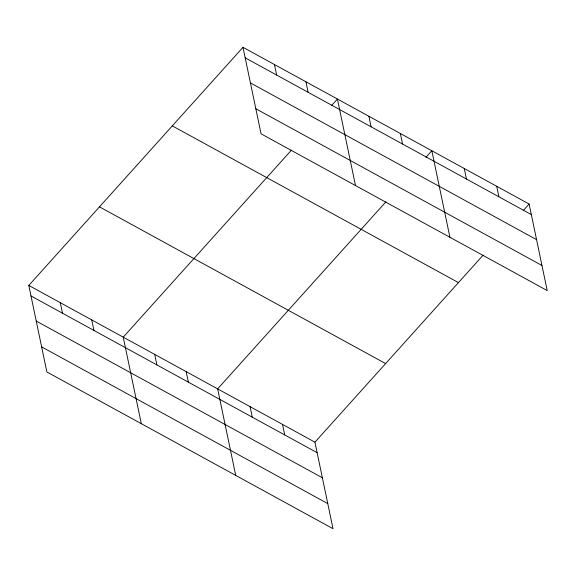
<?xml version="1.0" encoding="UTF-8"?>
<svg xmlns="http://www.w3.org/2000/svg" width="576" height="576" viewBox="0 0 576 576"><rect width="100%" height="100%" fill="white"/><g stroke="black" fill="none" stroke-linecap="round" stroke-linejoin="round"><path stroke-width="0.86" d="M28.8 285.437L314.935 442.174L333.007 528.689L46.872 371.959L28.8 285.437L242.993 47.311L529.128 204.041L547.2 290.563L261.065 133.826L242.993 47.311M291.47 150.113L123.228 337.162L141.3 423.677M331.524 105.581L337.414 99.029L355.493 185.551M385.898 201.83L217.649 388.879L235.721 475.402M425.952 157.298L431.842 150.754L449.914 237.276M314.935 442.174L483.185 255.118M523.231 210.593L529.128 204.041M245.189 57.83L531.324 214.56M250.43 82.908L536.566 239.645M255.823 108.749L541.958 265.486M172.31 125.892L458.446 282.622M99.482 206.856L385.618 363.586M30.996 295.956L317.131 452.693M36.238 321.041L322.373 477.77M41.638 346.882L327.773 503.611M496.699 186.278L498.895 196.798M464.27 168.516L466.466 179.035M400.363 133.51L402.559 144.036M368.892 116.273L371.088 126.792M305.942 81.792L308.138 92.311M274.464 64.548L276.66 75.067M282.506 424.404L284.702 434.93M250.078 406.642L252.274 417.168M186.178 371.642L188.374 382.162M154.699 354.398L156.895 364.918M91.75 319.918L93.946 330.437M60.278 302.681L62.474 313.2"/></g></svg>
